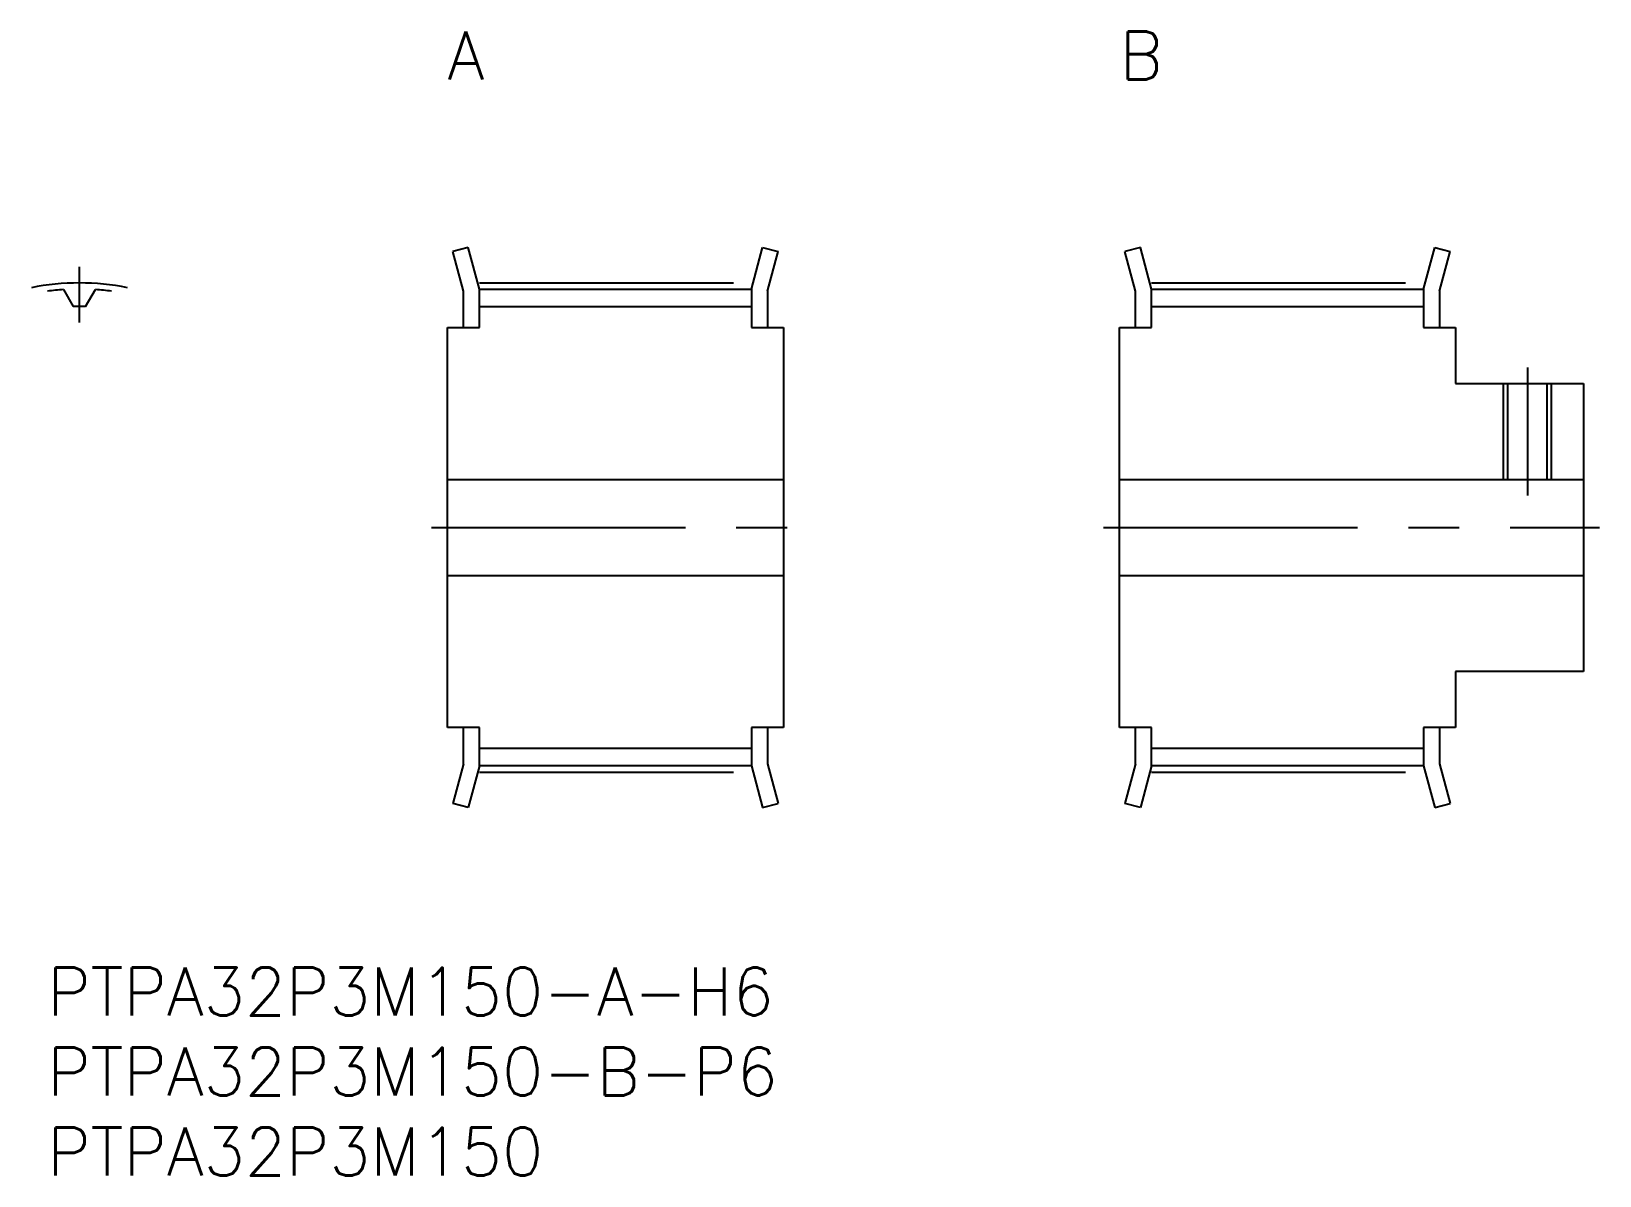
# Model space of a CAD drawing. Extents: x -1 to 97, y -13 to 58.5.
import ezdxf

# ---------------------------------------------------------------- set-up
doc = ezdxf.new("R2010")
doc.units = 0
doc.header["$LTSCALE"] = 0.5
doc.linetypes.add('CENTER', pattern=[50.8, 31.75, -6.35, 6.35, -6.35])
for name, color, linetype in [('MSM_CENTER', 1, 'CENTER'), ('MSM_CONTINUOUS', 7, 'CONTINUOUS'), ('MSM_NARROW', 5, 'CONTINUOUS'), ('MSM_PART_NUMBER', 7, 'CONTINUOUS')]:
    doc.layers.add(name, color=color, linetype=linetype)
doc.styles.get("Standard").update_dxf_attribs({"font": 'txt.shx', "height": 3, "bigfont": 'bigfont.shx'})

# ---------------------------------------------------------------- blocks, each defined once
blk = doc.blocks.new('*U103')
at = {"layer": 'MSM_PART_NUMBER'}
blk.add_text('PTPA32P3M150-B-P6', height=3, dxfattribs=at).set_placement((0, -8))
blk = doc.blocks.new('*U104')
at = {"layer": 'MSM_PART_NUMBER'}
blk.add_text('PTPA32P3M150', height=3, dxfattribs=at).set_placement((0, -13))
blk = doc.blocks.new('*U105')
at = {"layer": 'MSM_PART_NUMBER'}
blk.add_text('PTPA32P3M150-A-H6', height=3, dxfattribs=at).set_placement((0, -3))
blk = doc.blocks.new('*U106')
at = {"layer": 'MSM_PART_NUMBER'}
blk.add_text('A', height=3, dxfattribs=at).set_placement((25, 55.5))
blk = doc.blocks.new('*U107')
at = {"layer": 'MSM_PART_NUMBER'}
blk.add_text('B', height=3, dxfattribs=at).set_placement((67, 55.5))

msp = doc.modelspace()

# ---------------------------------------------------------------- linework, layer by layer
at = {"layer": 'MSM_CENTER'}
for p, q in [((2, 40.31), (2, 43.78)), ((26.998, 42.78), (44.002, 42.78)), ((68.998, 42.78), (86.002, 42.78)), ((92.5, 37.5), (92.5, 29.5)), ((24, 27.5), (47, 27.5)), ((66, 27.5), (97, 27.5)), ((26.998, 12.22), (44.002, 12.22)), ((68.998, 12.22), (86.002, 12.22))]:
    msp.add_line(p, q, dxfattribs=at)
msp.add_arc((2, 27.5), 15.28, 78.67727, 101.32273, dxfattribs=at)
at = {"layer": 'MSM_CONTINUOUS'}
for p, q in [((26.303, 45), (25.337, 44.741)), ((26, 42.268), (25.337, 44.741)), ((27, 42.4), (26.303, 45)), ((44, 42.4), (44.697, 45)), ((44.697, 45), (45.663, 44.741)), ((45, 42.268), (45.663, 44.741)), ((68.303, 45), (67.337, 44.741)), ((68, 42.268), (67.337, 44.741)), ((69, 42.4), (68.303, 45)), ((86, 42.4), (86.697, 45)), ((86.697, 45), (87.663, 44.741)), ((87, 42.268), (87.663, 44.741)), ((1, 42.366), (1.615, 41.305)), ((2.385, 41.305), (3, 42.366)), ((26, 40), (26, 42.268)), ((27, 40), (27, 42.4)), ((27, 42.4), (44, 42.4)), ((44, 42.4), (44, 40)), ((45, 42.268), (45, 40)), ((68, 40), (68, 42.268)), ((69, 40), (69, 42.4)), ((69, 42.4), (86, 42.4)), ((86, 42.4), (86, 40)), ((87, 42.268), (87, 40)), ((27, 41.31), (44, 41.31)), ((69, 41.31), (86, 41.31)), ((25, 15), (25, 40)), ((25, 40), (27, 40)), ((44, 40), (46, 40)), ((46, 40), (46, 15)), ((67, 15), (67, 40)), ((67, 40), (69, 40)), ((86, 40), (88, 40)), ((88, 40), (88, 36.5)), ((88, 36.5), (96, 36.5)), ((91.271, 30.5), (91.271, 36.5)), ((93.729, 30.5), (93.729, 36.5)), ((96, 36.5), (96, 18.5)), ((25, 30.5), (46, 30.5)), ((67, 30.5), (96, 30.5)), ((25, 24.5), (46, 24.5)), ((67, 24.5), (96, 24.5)), ((96, 18.5), (88, 18.5)), ((88, 18.5), (88, 15)), ((27, 15), (25, 15)), ((26, 12.732), (26, 15)), ((27, 12.6), (27, 15)), ((44, 15), (44, 12.6)), ((46, 15), (44, 15)), ((45, 15), (45, 12.732)), ((69, 15), (67, 15)), ((68, 12.732), (68, 15)), ((69, 12.6), (69, 15)), ((86, 15), (86, 12.6)), ((88, 15), (86, 15)), ((87, 15), (87, 12.732)), ((44, 13.69), (27, 13.69)), ((86, 13.69), (69, 13.69)), ((26, 12.732), (25.337, 10.259)), ((27, 12.6), (26.303, 10)), ((44, 12.6), (27, 12.6)), ((44, 12.6), (44.697, 10)), ((45, 12.732), (45.663, 10.259)), ((68, 12.732), (67.337, 10.259)), ((69, 12.6), (68.303, 10)), ((86, 12.6), (69, 12.6)), ((86, 12.6), (86.697, 10)), ((87, 12.732), (87.663, 10.259)), ((26.303, 10), (25.337, 10.259)), ((44.697, 10), (45.663, 10.259)), ((68.303, 10), (67.337, 10.259)), ((86.697, 10), (87.663, 10.259))]:
    msp.add_line(p, q, dxfattribs=at)
for radius, start, end in [(14.9, 93.84825, 97.71399), (14.9, 82.28601, 86.15175), (13.81, 88.40153, 91.59847)]:
    msp.add_arc((2, 27.5), radius, start, end, dxfattribs=at)
at = {"layer": 'MSM_NARROW'}
for p, q in [((91, 30.5), (91, 36.5)), ((94, 30.5), (94, 36.5))]:
    msp.add_line(p, q, dxfattribs=at)

# ---------------------------------------------------------------- block references
at = {"layer": 'MSM_CONTINUOUS'}
for name in ['*U106', '*U107', '*U105', '*U103', '*U104']:
    msp.add_blockref(name, (0, 0), dxfattribs=at)

doc.saveas('drawing.dxf')
